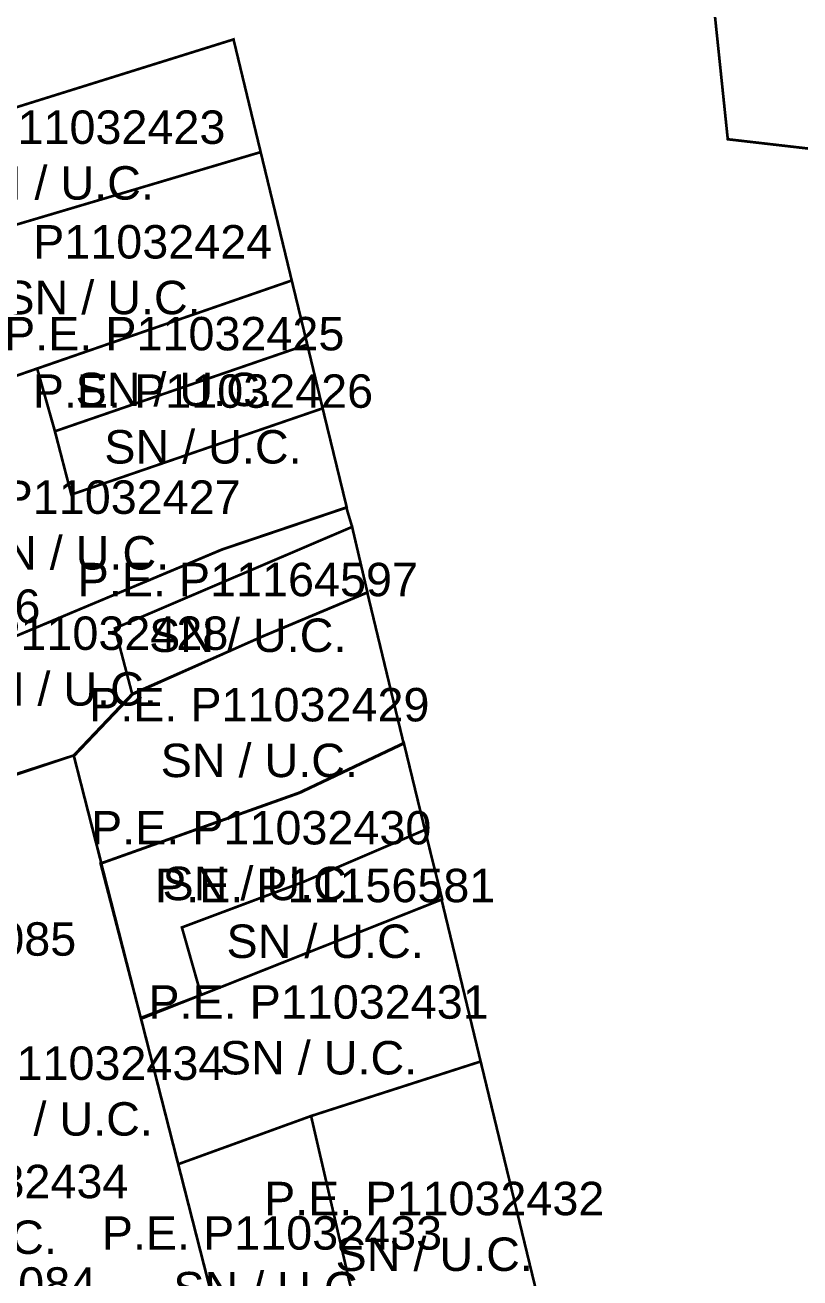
# Model space of a CAD drawing. Header units: metres. Extents: x 561401 to 594056, y 8460144 to 8508504.
# Drawn here: x 586944 to 587001.9, y 8501098.3 to 8501192 of the extents above; entities that cross this region are included whole.
import ezdxf

# ---------------------------------------------------------------- set-up
doc = ezdxf.new("R2010")
doc.units = ezdxf.units.M
for name, color, linetype in [('1.2. AFECTADOS BASE GRAFICA SUNARP', 150, 'Continuous'), ('1.2. BASE GRAFICA GORE', 76, 'Continuous'), ('1.2. BASE GRAFICA SUNARP', 150, 'Continuous'), ('1.3 ETIQUETA P.E. Y U.C.', 1, 'Continuous')]:
    doc.layers.add(name, color=color, linetype=linetype)
doc.styles.add('Arial', font='arial.ttf', dxfattribs={"height": 1})

msp = doc.modelspace()

# ---------------------------------------------------------------- linework, layer by layer
at = {"layer": '1.2. AFECTADOS BASE GRAFICA SUNARP', "color": 64, "linetype": 'Continuous', "lineweight": -3, "const_width": 0.2}
msp.add_lwpolyline([(587039.153, 8501208.412), (587045.849, 8501169.901), (587006.855, 8501162.253), (587002.921, 8501182.698), (586996.515, 8501183.438), (586995.154, 8501196.515), (587039.153, 8501208.412)], close=True, dxfattribs=at)
msp.add_lwpolyline([(586929.693, 8501181.559), (586959.576, 8501190.904), (586961.605, 8501182.477), (586961.605, 8501182.477), (586963.927, 8501172.875), (586965.088, 8501168.088), (586966.235, 8501163.314), (586968.037, 8501155.912), (586968.009, 8501155.893), (586968.44, 8501154.449), (586969.585, 8501149.543), (586969.573, 8501149.538), (586972.285, 8501138.277), (586972.305, 8501138.287), (586973.88, 8501131.793), (586975.169, 8501126.597), (586975.122, 8501126.579), (586978.045, 8501114.472), (586983.062, 8501093.732)], dxfattribs=at)
at = {"layer": '1.2. BASE GRAFICA GORE', "color": 64, "linetype": 'Continuous', "lineweight": -3, "const_width": 0.2}
msp.add_lwpolyline([(586995.154, 8501196.515), (586996.515, 8501183.438), (587002.921, 8501182.698), (587006.855, 8501162.253), (587045.849, 8501169.901), (587039.153, 8501208.412), (586995.154, 8501196.515)], close=True, dxfattribs=at)
at = {"layer": '1.2. BASE GRAFICA SUNARP', "color": 64, "linetype": 'Continuous', "lineweight": -3, "const_width": 0.2}
for points in [[(586961.605, 8501182.477), (586959.576, 8501190.904), (586929.693, 8501181.559), (586933.808, 8501174.219), (586961.605, 8501182.477)], [(586961.605, 8501182.477), (586933.808, 8501174.219), (586938.441, 8501164.056), (586963.927, 8501172.875), (586961.605, 8501182.477)], [(586965.088, 8501168.088), (586963.927, 8501172.875), (586944.901, 8501166.288), (586946.224, 8501161.597), (586965.088, 8501168.088)], [(586966.235, 8501163.314), (586965.088, 8501168.088), (586946.224, 8501161.597), (586947.453, 8501156.864), (586966.235, 8501163.314)], [(586958.72, 8501152.763), (586968.037, 8501155.912), (586966.235, 8501163.314), (586947.453, 8501156.864), (586946.238, 8501161.569), (586944.901, 8501166.288), (586938.441, 8501164.056), (586938.764, 8501163.363), (586929.605, 8501158.762), (586937.197, 8501143.709), (586958.72, 8501152.763)], [(586968.44, 8501154.449), (586968.009, 8501155.893), (586958.712, 8501152.751), (586931.102, 8501141.162), (586933.977, 8501132.933), (586947.632, 8501137.358), (586952.001, 8501141.958), (586950.711, 8501146.865), (586968.44, 8501154.449)], [(586968.44, 8501154.449), (586950.711, 8501146.865), (586952.001, 8501141.958), (586961.738, 8501146.252), (586969.585, 8501149.543), (586968.44, 8501154.449)], [(586972.293, 8501138.243), (586969.571, 8501149.547), (586961.756, 8501146.269), (586952.043, 8501141.932), (586947.646, 8501137.315), (586949.702, 8501129.29), (586964.531, 8501134.563), (586972.293, 8501138.243)], [(586972.305, 8501138.287), (586964.457, 8501134.563), (586949.638, 8501129.277), (586952.647, 8501117.731), (586957.151, 8501119.447), (586955.717, 8501124.498), (586964.87, 8501127.929), (586973.88, 8501131.793), (586972.305, 8501138.287)], [(586943.099, 8501082.579), (586960.383, 8501087.425), (586947.632, 8501137.358), (586937.754, 8501134.074), (586939.468, 8501125.705), (586941.184, 8501117.913), (586936.535, 8501116.486), (586935.083, 8501116.059), (586941.646, 8501082.151), (586943.099, 8501082.579)], [(586975.169, 8501126.597), (586973.88, 8501131.793), (586964.87, 8501127.929), (586955.717, 8501124.498), (586957.151, 8501119.447), (586975.169, 8501126.597)], [(586978.045, 8501114.472), (586975.122, 8501126.579), (586952.667, 8501117.667), (586955.444, 8501106.791), (586965.371, 8501110.394), (586978.045, 8501114.472)], [(586978.045, 8501114.472), (586965.371, 8501110.394), (586970.065, 8501090.097), (586983.062, 8501093.732), (586978.045, 8501114.472)], [(586965.371, 8501110.394), (586955.444, 8501106.791), (586960.398, 8501087.391), (586970.065, 8501090.097), (586965.371, 8501110.394)]]:
    msp.add_lwpolyline(points, close=True, dxfattribs=at)

# ---------------------------------------------------------------- texts
at = {"layer": '1.3 ETIQUETA P.E. Y U.C.', "color": 1, "char_height": 2.5, "attachment_point": 5, "style": 'Arial'}
for s, insert in [('P.E. P11032423\\PSN / U.C.', (586946.251, 8501182.239)), ('P.E. P11032424\\PSN / U.C.', (586949.748, 8501173.668)), ('P.E. P11032425\\PSN / U.C.', (586955.142, 8501166.798)), ('P.E. P11032426\\PSN / U.C.', (586957.291, 8501162.503)), ('P.E. P11032427\\PSN / U.C.', (586947.391, 8501154.573)), ('P.E. P11164597\\PSN / U.C.', (586960.642, 8501148.411)), ('P.E. P11183386\\PSN / U.C.', (586932.425, 8501146.42)), ('P.E. P11032428\\PSN / U.C.', (586946.47, 8501144.398)), ('P.E. P11032429\\PSN / U.C.', (586961.502, 8501139.053)), ('P.E. P11032430\\PSN / U.C.', (586961.643, 8501129.851)), ('P.E. P11156581\\PSN / U.C.', (586966.424, 8501125.53)), ('P.E. P11163085\\PSN / U.C.', (586935.103, 8501121.53)), ('P.E. P11032431\\PSN / U.C.', (586965.929, 8501116.819)), ('P.E. P11032434\\PSN / U.C.', (586946.175, 8501112.242)), ('P.E. P11032434\\PSN / U.C.', (586939.001, 8501103.395)), ('P.E. P11032432\\PSN / U.C.', (586974.574, 8501102.123)), ('P.E. P11032433\\PSN / U.C.', (586962.448, 8501099.549)), ('P.E. P11163084\\PSN / U.C.', (586936.592, 8501095.729))]:
    msp.add_mtext(s, dxfattribs=dict(at, insert=insert))

doc.saveas('drawing.dxf')
